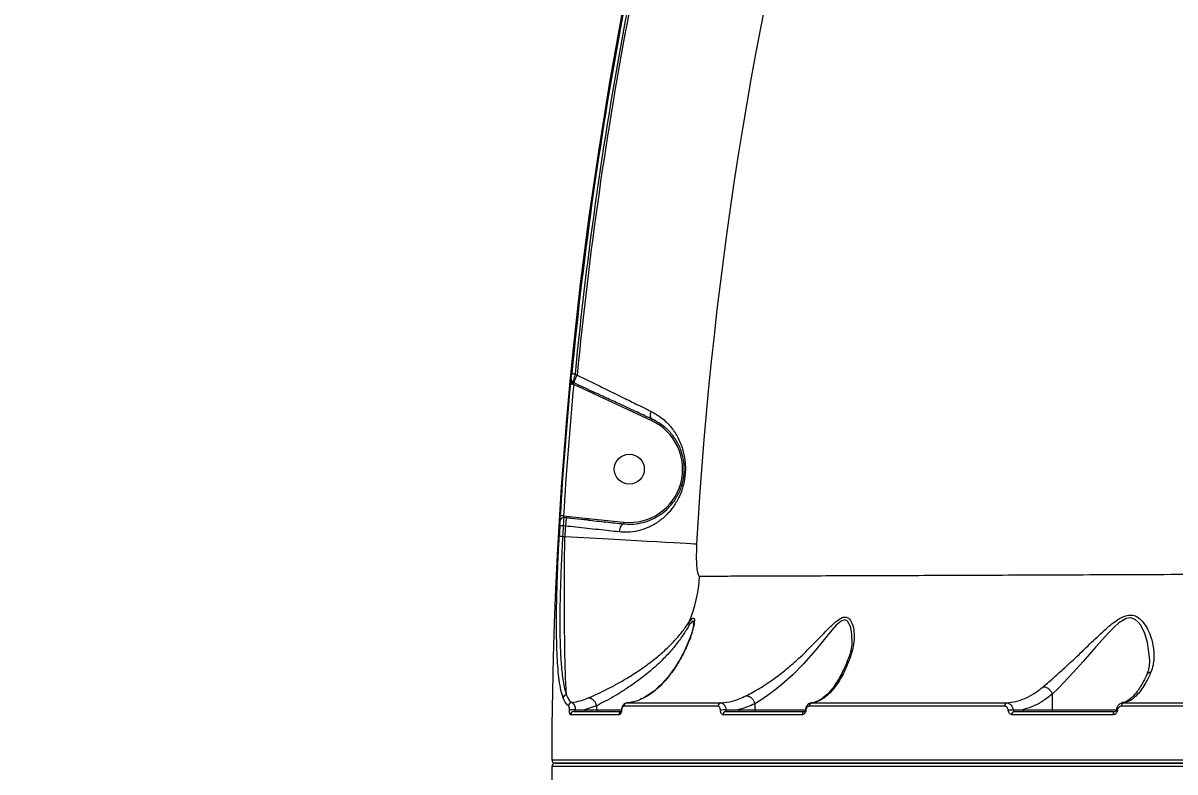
# Model space of a CAD drawing. Header units: millimetres. Extents: x -10374 to 11119, y -8221 to 9433.
# Drawn here: x 4694.7 to 5040.3, y 2818.7 to 3043.4 of the extents above; entities that cross this region are included whole.
import ezdxf

# ---------------------------------------------------------------- set-up
doc = ezdxf.new("R2010")
doc.units = ezdxf.units.MM
for name, color, linetype in [('DIKOM_ОБЪЕКТ', 7, 'Continuous'), ('DIKOM_РАЗМЕР_ЗОНА', 7, 'Continuous'), ('DIKOM_РАЗМЕР_ОБЪЕКТА', 7, 'Continuous')]:
    doc.layers.add(name, color=color, linetype=linetype)
doc.styles.add('style1', font='arial.ttf', dxfattribs={"width": 0.8})
doc.dimstyles.new('1-50', dxfattribs={"dimtxt": 300, "dimasz": 200, "dimexe": 100, "dimexo": 0, "dimgap": 100, "dimtad": 0, "dimdec": 0, "dimtxsty": 'style1', "dimcen": 0, "dimclrd": 7, "dimclre": 7, "dimadec": 1, "dimazin": 2, "dimtfac": 1, "dimtdec": 0, "dimtmove": 1, "dimatfit": 3, "dimfxl": 0, "dimlwd": 25, "dimlwe": 18, "dimarcsym": 0})

# ---------------------------------------------------------------- blocks, each defined once
blk = doc.blocks.new('*D15')
at = {"layer": 'Defpoints', "color": 0, "transparency": 16777216}
for p in [(-5227.87, 8308.78), (9119.43, -1150.4), (-5227.87, -1991.82)]:
    blk.add_point(p, dxfattribs=at)
at = {"layer": 'DIKOM_РАЗМЕР_ОБЪЕКТА', "color": 7, "lineweight": 18, "transparency": 16777216}
for p, q in [((-5227.87, -1991.82), (-5227.87, 8408.78)), ((9119.43, -1150.4), (9119.43, 8408.78))]:
    blk.add_line(p, q, dxfattribs=at)
at = {"layer": 'DIKOM_РАЗМЕР_ОБЪЕКТА', "color": 7, "lineweight": 25, "transparency": 16777216}
for p, q in [((-5027.87, 8308.78), (187.44, 8308.78)), ((8919.43, 8308.78), (1267.22, 8308.78))]:
    blk.add_line(p, q, dxfattribs=at)
at = {"layer": 'DIKOM_РАЗМЕР_ОБЪЕКТА', "color": 7, "transparency": 16777216}
for points in [[(-5027.87, 8342.11), (-5027.87, 8275.44), (-5227.87, 8308.78)], [(8919.43, 8342.11), (8919.43, 8275.44), (9119.43, 8308.78)]]:
    blk.add_solid(points, dxfattribs=at)
at = {"layer": 'DIKOM_РАЗМЕР_ОБЪЕКТА', "color": 0, "transparency": 16777216, "insert": (727.33, 8308.78), "char_height": 300, "attachment_point": 5, "style": 'style1'}
blk.add_mtext('14350', dxfattribs=at)
blk = doc.blocks.new('*D14')
at = {"layer": 'Defpoints', "color": 0, "transparency": 16777216}
for p in [(-7515.85, 9236.32), (11119.43, -1423.4), (-7515.85, -2401.58)]:
    blk.add_point(p, dxfattribs=at)
at = {"layer": 'DIKOM_РАЗМЕР_ЗОНА', "color": 7, "lineweight": 18, "transparency": 16777216}
for p, q in [((-7515.85, -2401.58), (-7515.85, 9336.32)), ((11119.43, -1423.4), (11119.43, 9336.32))]:
    blk.add_line(p, q, dxfattribs=at)
at = {"layer": 'DIKOM_РАЗМЕР_ЗОНА', "color": 7, "lineweight": 25, "transparency": 16777216}
for p, q in [((-7315.85, 9236.32), (77.56, 9236.32)), ((10919.43, 9236.32), (1157.34, 9236.32))]:
    blk.add_line(p, q, dxfattribs=at)
at = {"layer": 'DIKOM_РАЗМЕР_ЗОНА', "color": 7, "transparency": 16777216}
for points in [[(-7315.85, 9269.65), (-7315.85, 9202.98), (-7515.85, 9236.32)], [(10919.43, 9269.65), (10919.43, 9202.98), (11119.43, 9236.32)]]:
    blk.add_solid(points, dxfattribs=at)
at = {"layer": 'DIKOM_РАЗМЕР_ЗОНА', "color": 0, "transparency": 16777216, "insert": (617.45, 9236.32), "char_height": 300, "attachment_point": 5, "style": 'style1'}
blk.add_mtext('18650', dxfattribs=at)

msp = doc.modelspace()

# ---------------------------------------------------------------- linework, layer by layer
at = {"layer": 'DIKOM_ОБЪЕКТ', "color": 7, "linetype": 'Continuous', "lineweight": 15}
for p, q in [((4859.7, 2935.63), (4859.91, 2935.53)), ((4860.32, 2938.06), (4860.95, 2937.77)), ((4865.15, 2933.06), (4865.81, 2932.75)), ((4883.34, 2924.06), (4865.94, 2932.14)), ((4856.85, 2895.52), (4857.74, 2895.42)), ((4857.69, 2894.93), (4856.91, 2895.01)), ((4857.74, 2895.42), (4864.21, 2894.77)), ((4863.79, 2894.32), (4863.06, 2894.39)), ((4864.21, 2894.77), (4874.9, 2893.63)), ((4857.42, 2892.48), (4856.77, 2892.55)), ((4856.58, 2889.36), (4857.24, 2889.36)), ((5003.53, 2842.07), (5003.53, 2837.36)), ((4866.72, 2838.52), (4863.13, 2837.36)), ((4866.72, 2838.53), (4866.72, 2838.52)), ((4866.72, 2838.52), (4866.72, 2837.36)), ((4914.23, 2839.14), (4914.23, 2839.14)), ((4914.23, 2839.14), (4914.23, 2837.36)), ((4931.38, 2839.43), (4931.21, 2839.41)), ((5024.57, 2839.35), (5024.86, 2839.41)), ((4860.41, 2837.29), (4863.13, 2837.36)), ((4863.13, 2837.36), (4866.72, 2837.36)), ((4866.72, 2837.36), (4874.15, 2837.36)), ((4909.24, 2837.36), (4914.23, 2837.36)), ((4914.23, 2837.36), (4929.37, 2837.36)), ((4994.69, 2837.36), (5003.53, 2837.36)), ((5003.53, 2837.36), (5022.7, 2837.36))]:
    msp.add_line(p, q, dxfattribs=at)
at = {"layer": 'DIKOM_ОБЪЕКТ', "color": 7, "linetype": 'Continuous', "lineweight": 15, "flags": 128}
for points in [[(4860.32, 2938.06), (4860.13, 2938.08), (4859.95, 2938.1), (4859.78, 2938.11), (4859.63, 2938.13), (4859.5, 2938.14), (4859.41, 2938.15), (4859.35, 2938.15), (4859.32, 2938.16)], [(4859.93, 2934.98), (4859.74, 2935), (4859.55, 2935.01), (4859.39, 2935.03), (4859.24, 2935.04), (4859.11, 2935.06), (4859.02, 2935.06), (4858.96, 2935.07), (4858.93, 2935.07)], [(4859.8, 2935.3), (4859.64, 2935.34), (4859.49, 2935.38), (4859.35, 2935.44), (4859.23, 2935.51), (4859.13, 2935.58), (4859.06, 2935.66), (4859.02, 2935.74), (4859.01, 2935.82)], [(4859.91, 2935.53), (4859.96, 2935.63), (4860.04, 2935.8), (4860.14, 2936.02), (4860.27, 2936.3), (4860.42, 2936.63), (4860.59, 2936.99), (4860.77, 2937.37), (4860.95, 2937.77)], [(4883.55, 2924.51), (4883.35, 2924.64), (4883.19, 2924.84), (4883.07, 2925.09), (4882.99, 2925.39), (4882.96, 2925.74), (4882.98, 2926.11), (4883.05, 2926.5), (4883.16, 2926.9)], [(4883.34, 2924.06), (4883.38, 2924.14), (4883.42, 2924.23), (4883.46, 2924.31), (4883.49, 2924.38), (4883.51, 2924.43), (4883.53, 2924.47), (4883.55, 2924.5), (4883.55, 2924.51)], [(4857.69, 2894.93), (4857.67, 2894.82), (4857.65, 2894.64), (4857.63, 2894.39), (4857.6, 2894.08), (4857.56, 2893.73), (4857.52, 2893.33), (4857.47, 2892.91), (4857.42, 2892.48)], [(4857.74, 2895.42), (4857.73, 2895.33), (4857.72, 2895.25), (4857.71, 2895.17), (4857.7, 2895.1), (4857.7, 2895.04), (4857.69, 2894.99), (4857.69, 2894.95), (4857.69, 2894.93)], [(4864.21, 2894.77), (4864.2, 2894.68), (4864.19, 2894.58), (4864.18, 2894.5), (4864.18, 2894.42), (4864.17, 2894.36), (4864.16, 2894.31), (4864.16, 2894.29), (4864.16, 2894.28)], [(4874.9, 2893.63), (4874.89, 2893.54), (4874.88, 2893.44), (4874.87, 2893.36), (4874.86, 2893.28), (4874.86, 2893.22), (4874.85, 2893.18), (4874.85, 2893.15), (4874.85, 2893.14)], [(4856.77, 2892.55), (4856.58, 2892.56), (4856.4, 2892.57), (4856.23, 2892.58), (4856.08, 2892.59), (4855.95, 2892.6), (4855.86, 2892.6), (4855.8, 2892.61), (4855.77, 2892.61)], [(4874.85, 2893.14), (4874.65, 2893.11), (4874.44, 2892.99), (4874.24, 2892.77), (4874.05, 2892.47), (4873.88, 2892.1), (4873.75, 2891.67), (4873.64, 2891.2), (4873.57, 2890.71)], [(4856.58, 2889.36), (4856.39, 2889.37), (4856.21, 2889.38), (4856.04, 2889.39), (4855.89, 2889.39), (4855.77, 2889.4), (4855.67, 2889.41), (4855.61, 2889.41), (4855.59, 2889.41)], [(4857.24, 2889.36), (4861.05, 2889.14), (4864.83, 2888.93), (4868.53, 2888.72), (4872.14, 2888.52), (4875.6, 2888.32), (4878.9, 2888.14), (4882, 2887.96), (4884.88, 2887.8), (4887.5, 2887.65), (4889.85, 2887.52), (4891.9, 2887.4), (4893.64, 2887.3), (4895.04, 2887.23), (4896.1, 2887.17), (4896.8, 2887.13)], [(4943.38, 2858.6), (4943.35, 2860.14), (4942.95, 2862.34), (4942.12, 2863.89), (4941.26, 2864.29), (4940.19, 2863.95), (4938.72, 2862.73), (4937.35, 2861.23), (4935.98, 2859.56), (4932.54, 2855.36), (4928.83, 2851.13), (4925.72, 2847.95), (4922.47, 2844.99), (4920.28, 2843.21), (4918.11, 2841.6), (4916.08, 2840.25), (4914.23, 2839.14), (4914.23, 2839.14), (4914.23, 2839.14)], [(5032.65, 2852.5), (5032.7, 2853.18), (5032.12, 2857.54), (5031.32, 2860.23), (5030.07, 2862.72), (5029.33, 2863.68), (5028.44, 2864.45), (5027.13, 2864.92), (5025.65, 2864.71), (5023.54, 2863.44), (5021.99, 2862.07), (5020.5, 2860.54), (5016.64, 2856.23), (5012.82, 2851.85), (5009.81, 2848.54), (5006.87, 2845.43), (5005.14, 2843.68), (5003.53, 2842.08), (5003.52, 2842.08), (5003.52, 2842.08)], [(4929.39, 2837.25), (4929.39, 2837.25), (4929.39, 2837.25)], [(5021.81, 2835.86), (5021.83, 2836.06), (5021.86, 2836.24), (5021.92, 2836.42), (5021.99, 2836.57), (5022.08, 2836.69), (5022.18, 2836.78), (5022.3, 2836.84), (5022.41, 2836.86)]]:
    msp.add_lwpolyline(points, dxfattribs=at)
at = {"layer": 'DIKOM_ОБЪЕКТ', "color": 7, "linetype": 'Continuous', "lineweight": 15}
msp.add_circle((4876.6, 2909.55), 4.5, dxfattribs=at)
for centre, radius, start, end in [((6063.32, 2821.36), 1210, 149.04739, 179.95261), ((6063.32, 2821.36), 1168.37, 152.22698, 176.77302), ((6063.32, 2821.36), 1209.65, 169.24212, 174.45906), ((6063.32, 2821.36), 1208.65, 169.24212, 174.45906), ((6063.32, 2821.36), 1208, 169.23956, 174.47007), ((6063.32, 2821.36), 1209.75, 174.6062, 176.48258), ((6063.32, 2821.36), 1208.75, 174.6062, 176.48258), ((4860.12, 2936.53), 0.996, 175.195, 245.5014), ((4852.43, 2938.87), 8.2, 334.1794, 335.966), ((5226.75, 2764.81), 397.72, 155.0486, 155.1206), ((4876.6, 2909.55), 16, 263.9212, 65.0788), ((4856.81, 2894.02), 1, 84.0076, 175.7284), ((4831.66, 2495.06), 401.25, 86.3998, 86.5426), ((6063.32, 2821.36), 1209.65, 176.62316, 176.77479), ((6063.32, 2821.36), 1208.65, 176.62316, 176.77479), ((6063.32, 2821.36), 1208, 176.62463, 176.77302), ((4857.27, 2879.35), 40.44, 336.9508, 357.3254), ((4896.27, 2862.99), 1.87, 163.6525, 194.3959), ((4857.79, 2840.74), 1.02, 91.2875, 175.3835), ((4859.38, 2838.52), 1.01, 92.7853, 178.6652), ((4875.99, 2838.42), 0.977, 94.1028, 180.6245), ((4904.15, 2838.45), 0.951, 96.537, 182.4786), ((4931.51, 2838.48), 0.93, 99.1949, 184.2476), ((4990.13, 2838.54), 0.905, 106.3207, 187.5655), ((5025.19, 2838.57), 0.907, 111.5335, 189.1935), ((4859.74, 2834.27), 3.09, 77.5805, 110.5321), ((4859.95, 2835.86), 0.993, 90.3614, 179.7112), ((4863.59, 2837.31), 0.454, 173.6155, 261.7412), ((4867.17, 2837.31), 0.454, 173.6155, 261.7412), ((4874.53, 2835.87), 0.998, 113.2433, 180.1187), ((4905.19, 2832.73), 4.57, 84.7878, 105.5504), ((4905.66, 2835.92), 0.943, 93.9004, 182.9153), ((4909.69, 2837.31), 0.454, 173.6045, 261.7435), ((4914.68, 2837.31), 0.454, 173.6045, 261.7435), ((4929.46, 2835.93), 0.944, 104.1749, 183.9811), ((4929.58, 2837.41), 0.252, 220.5826, 266.4889), ((4991.77, 2829.87), 7.41, 90.0874, 101.2376), ((4992.29, 2836), 0.883, 103.2092, 188.5497), ((4995.14, 2837.31), 0.454, 173.6045, 261.7435), ((5003.98, 2837.31), 0.454, 173.61, 261.7423), ((5023.12, 2838.13), 0.977, 241.9826, 266.327), ((4854.33, 2822.36), 1, 179.9526, 270), ((4854.33, 2822.36), 1, 179.9595, 269.9893), ((4854.33, 2820.36), 1, 90, 180.0474), ((4854.33, 2820.36), 1, 90.0107, 180.0405), ((6063.32, 2821.36), 1210, 180.04739, 210.95261)]:
    msp.add_arc(centre, radius, start, end, dxfattribs=at)
for points, knots in [([(4859.12, 2936.62), (4859.13, 2936.66), (4859.15, 2936.74), (4859.2, 2937.06), (4859.25, 2937.48), (4859.29, 2937.87), (4859.32, 2938.1), (4859.32, 2938.16)], [0, 0, 0, 0, 0.224922, 0.449646, 0.680386, 0.92386, 1, 1, 1, 1]), ([(4858.93, 2935.07), (4858.94, 2935.15), (4858.96, 2935.41), (4858.99, 2935.65), (4859.01, 2935.82)], [0, 0, 0, 0, 0.288176, 1, 1, 1, 1]), ([(4859.01, 2935.82), (4859.02, 2935.94), (4859.05, 2936.19), (4859.09, 2936.49), (4859.11, 2936.57), (4859.12, 2936.62)], [0, 0, 0, 0, 0.298752, 0.649053, 1, 1, 1, 1]), ([(4860.32, 2938.06), (4860.3, 2937.97), (4860.21, 2937.61), (4860.07, 2937), (4859.9, 2936.33), (4859.77, 2935.83), (4859.73, 2935.69), (4859.7, 2935.63)], [0, 0, 0, 0, 0.074826, 0.315196, 0.545076, 0.771455, 1, 1, 1, 1]), ([(4859.7, 2935.63), (4859.71, 2935.61), (4859.71, 2935.6), (4859.72, 2935.54), (4859.75, 2935.45), (4859.79, 2935.35), (4859.8, 2935.3)], [0, 0, 0, 0, 0.261833, 0.321166, 0.671316, 1, 1, 1, 1]), ([(4859.8, 2935.3), (4859.83, 2935.22), (4859.87, 2935.12), (4859.91, 2935.01), (4859.93, 2934.98)], [0, 0, 0, 0, 0.705011, 1, 1, 1, 1]), ([(4859.91, 2935.53), (4861.72, 2934.67), (4863.8, 2933.69), (4865.88, 2932.72), (4866.15, 2932.59)], [0, 0, 0, 0, 0.870769, 1, 1, 1, 1]), ([(4865.94, 2932.14), (4865.67, 2932.27), (4863.66, 2933.2), (4861.66, 2934.16), (4859.93, 2934.98)], [0, 0, 0, 0, 0.134366, 1, 1, 1, 1]), ([(4860.95, 2937.77), (4863.18, 2936.67), (4867.71, 2934.46), (4873.59, 2931.59), (4878.8, 2929.04), (4881.63, 2927.65), (4883.16, 2926.9)], [0, 0, 0, 0, 0.28486, 0.577746, 0.771566, 1, 1, 1, 1]), ([(4883.55, 2924.51), (4882.06, 2925.2), (4879.05, 2926.6), (4874.52, 2928.71), (4870.2, 2930.71), (4867.5, 2931.96), (4866.15, 2932.59)], [0, 0, 0, 0, 0.279449, 0.563418, 0.780712, 1, 1, 1, 1]), ([(4883.16, 2926.9), (4884.26, 2926.27), (4886.46, 2925.01), (4889.07, 2922.38), (4891.17, 2919.31), (4892.6, 2915.91), (4893.28, 2912.78), (4893.45, 2910.24), (4893.39, 2907.78), (4892.97, 2905.23), (4892.24, 2902.84), (4891.24, 2900.52), (4889.77, 2898.07), (4887.66, 2895.62), (4885.14, 2893.54), (4882.31, 2891.97), (4879.26, 2890.97), (4876.36, 2890.53), (4874.41, 2890.66), (4873.57, 2890.71)], [0, 0, 0, 0, 0.07591, 0.151905, 0.228636, 0.305189, 0.36886, 0.401622, 0.434329, 0.490456, 0.528234, 0.566083, 0.630877, 0.695773, 0.764522, 0.833228, 0.893682, 0.954062, 1, 1, 1, 1]), ([(4874.85, 2893.14), (4875.63, 2893.09), (4877.44, 2892.97), (4880.11, 2893.35), (4882.9, 2894.2), (4885.51, 2895.55), (4887.82, 2897.34), (4889.75, 2899.44), (4891.1, 2901.55), (4892.01, 2903.57), (4892.68, 2905.62), (4893.14, 2908.26), (4893.1, 2910.43), (4892.86, 2912.59), (4892.29, 2914.99), (4890.95, 2917.92), (4889.01, 2920.57), (4886.6, 2922.85), (4884.57, 2923.96), (4883.55, 2924.51)], [0, 0, 0, 0, 0.046574, 0.108414, 0.170324, 0.240832, 0.311373, 0.376705, 0.441912, 0.478467, 0.514923, 0.567102, 0.618653, 0.627965, 0.689494, 0.766631, 0.843994, 0.922035, 1, 1, 1, 1]), ([(4855.77, 2892.61), (4855.78, 2892.78), (4855.8, 2893.12), (4855.81, 2893.57), (4855.82, 2893.91), (4855.82, 2894.05), (4855.81, 2894.09), (4855.81, 2894.09)], [0, 0, 0, 0, 0.240373, 0.480993, 0.721861, 0.962876, 1, 1, 1, 1]), ([(4855.81, 2894.09), (4855.81, 2894.1), (4855.8, 2894.13), (4855.8, 2894.28), (4855.81, 2894.62), (4855.83, 2895.07), (4855.85, 2895.41), (4855.85, 2895.58)], [0, 0, 0, 0, 0.037278, 0.278232, 0.518927, 0.759579, 1, 1, 1, 1]), ([(4856.91, 2895.01), (4856.91, 2895), (4856.91, 2894.94), (4856.91, 2894.71), (4856.88, 2894.14), (4856.83, 2893.39), (4856.79, 2892.83), (4856.77, 2892.55)], [0, 0, 0, 0, 0.03711, 0.277951, 0.518704, 0.759321, 1, 1, 1, 1]), ([(4856.85, 2895.52), (4856.85, 2895.46), (4856.86, 2895.34), (4856.87, 2895.19), (4856.89, 2895.08), (4856.9, 2895.03), (4856.91, 2895.01), (4856.91, 2895.01)], [0, 0, 0, 0, 0.240166, 0.481228, 0.722223, 0.962895, 1, 1, 1, 1]), ([(4864.16, 2894.28), (4863.83, 2894.31), (4862.17, 2894.48), (4860.01, 2894.69), (4858.19, 2894.88), (4857.69, 2894.93)], [0, 0, 0, 0, 0.153661, 0.7683, 1, 1, 1, 1]), ([(4864.16, 2894.28), (4865.98, 2894.08), (4869.64, 2893.69), (4873.1, 2893.32), (4874.85, 2893.14)], [0, 0, 0, 0, 0.495634, 1, 1, 1, 1]), ([(4873.57, 2890.71), (4871.51, 2890.94), (4867.33, 2891.39), (4861.81, 2892), (4858.48, 2892.36), (4857.42, 2892.48)], [0, 0, 0, 0, 0.39848, 0.808513, 1, 1, 1, 1]), ([(4856.78, 2840.82), (4856.54, 2841.56), (4856.07, 2843.03), (4855.57, 2846.06), (4855.2, 2849.52), (4854.95, 2853.33), (4854.8, 2857.59), (4854.74, 2862.26), (4854.77, 2867.27), (4854.87, 2872.56), (4855.05, 2878.07), (4855.28, 2883.7), (4855.48, 2887.51), (4855.59, 2889.41)], [0, 0, 0, 0, 0.10097, 0.201938, 0.290336, 0.379023, 0.467427, 0.556113, 0.645094, 0.733782, 0.82243, 0.911356, 1, 1, 1, 1]), ([(4856.58, 2889.36), (4856.44, 2886.6), (4856.21, 2882.42), (4856, 2876.95), (4855.83, 2871.59), (4855.75, 2866.45), (4855.75, 2861.65), (4855.82, 2857.13), (4855.99, 2853.04), (4856.28, 2849.49), (4856.6, 2846.68), (4857.06, 2843.92), (4857.53, 2842.48), (4857.77, 2841.76)], [0, 0, 0, 0, 0.131224, 0.198787, 0.266354, 0.397571, 0.465159, 0.532747, 0.663478, 0.730815, 0.798152, 0.898247, 1, 1, 1, 1]), ([(4857.77, 2841.76), (4857.71, 2842.5), (4857.6, 2843.99), (4857.47, 2847.04), (4857.36, 2850.48), (4857.28, 2854.21), (4857.21, 2858.37), (4857.17, 2862.93), (4857.14, 2867.81), (4857.14, 2872.96), (4857.15, 2878.31), (4857.19, 2883.8), (4857.23, 2887.51), (4857.24, 2889.36)], [0, 0, 0, 0, 0.103373, 0.206748, 0.294607, 0.382732, 0.47059, 0.558748, 0.647176, 0.735332, 0.823467, 0.911866, 1, 1, 1, 1]), ([(4896.8, 2887.13), (4896.76, 2886.05), (4896.66, 2883.92), (4896.73, 2881.06), (4896.95, 2878.87), (4897.28, 2877.64), (4897.55, 2877.51), (4897.67, 2877.46)], [0, 0, 0, 0, 0.218001, 0.433233, 0.64379, 0.851433, 1, 1, 1, 1]), ([(4897.67, 2877.46), (4898.93, 2877.46), (4901.48, 2877.47), (4906.8, 2877.49), (4913.2, 2877.51), (4920.75, 2877.54), (4929.4, 2877.57), (4939.12, 2877.6), (4949.93, 2877.64), (4961.78, 2877.68), (4974.63, 2877.73), (4988.42, 2877.78), (5003.08, 2877.84), (5018.58, 2877.91), (5034.91, 2877.97), (5052.03, 2878.05), (5069.88, 2878.13), (5088.36, 2878.22), (5107.4, 2878.31), (5126.95, 2878.41), (5146.98, 2878.52), (5167.47, 2878.64), (5188.32, 2878.76), (5209.44, 2878.89), (5230.73, 2879.03), (5252.15, 2879.18), (5273.67, 2879.34), (5295.23, 2879.51), (5316.77, 2879.69), (5338.18, 2879.88), (5359.37, 2880.08), (5378.7, 2880.28), (5396.24, 2880.47), (5406.71, 2880.59), (5411.94, 2880.65)], [0, 0, 0, 0, 0.031557, 0.063213, 0.09492, 0.126627, 0.158283, 0.189839, 0.221397, 0.253054, 0.284762, 0.31647, 0.348127, 0.379685, 0.411265, 0.442944, 0.474674, 0.506404, 0.538084, 0.569664, 0.601295, 0.633025, 0.664806, 0.696588, 0.728318, 0.75995, 0.791659, 0.823468, 0.855327, 0.887186, 0.918995, 0.950705, 0.975352, 1, 1, 1, 1]), ([(5000.78, 2844.27), (5001.35, 2844.75), (5002.49, 2845.73), (5004.8, 2847.74), (5007.66, 2850.31), (5011.34, 2853.74), (5015.33, 2857.62), (5018.77, 2860.89), (5021.37, 2863.12), (5023.31, 2864.56), (5025.32, 2865.64), (5027.3, 2865.89), (5029.15, 2865.31), (5030.85, 2863.72), (5032.27, 2861.42), (5033.45, 2858.34), (5034.14, 2854.72), (5034.01, 2851.25), (5033.35, 2849.32), (5033.12, 2848.62)], [0, 0, 0, 0, 0.044775, 0.089581, 0.16096, 0.232447, 0.323854, 0.415208, 0.450596, 0.485929, 0.532941, 0.566423, 0.599803, 0.653092, 0.710811, 0.768672, 0.859286, 0.949792, 1, 1, 1, 1]), ([(4864.39, 2840.94), (4864.64, 2841.04), (4865.64, 2841.48), (4867.68, 2842.41), (4870.58, 2843.84), (4873.64, 2845.5), (4877.11, 2847.53), (4880.87, 2850), (4884.52, 2852.76), (4887.63, 2855.49), (4890.32, 2858.18), (4892.69, 2861.01), (4893.89, 2862.68), (4894.48, 2863.51)], [0, 0, 0, 0, 0.027593, 0.11218, 0.196825, 0.280738, 0.364704, 0.478247, 0.591908, 0.688653, 0.785417, 0.892862, 1, 1, 1, 1]), ([(4894.46, 2862.52), (4893.91, 2861.62), (4892.8, 2859.83), (4890.63, 2856.83), (4888.17, 2853.97), (4885.31, 2851.07), (4881.95, 2848.15), (4878.48, 2845.52), (4875.28, 2843.35), (4872.45, 2841.63), (4869.77, 2840.03), (4867.89, 2839.27), (4866.94, 2838.53), (4866.72, 2838.53), (4866.72, 2838.53)], [0, 0, 0, 0, 0.107511, 0.215373, 0.313731, 0.412061, 0.526781, 0.641364, 0.724828, 0.808221, 0.890897, 0.973491, 0.999988, 1, 1, 1, 1]), ([(4895.89, 2863.2), (4895.89, 2863.29), (4895.91, 2863.71), (4895.76, 2864.08), (4895.3, 2863.87), (4894.77, 2863.02), (4894.46, 2862.52)], [0, 0, 0, 0, 0.07238, 0.345, 0.615919, 1, 1, 1, 1]), ([(4894.48, 2863.51), (4894.83, 2863.98), (4895.42, 2864.79), (4895.95, 2864.99), (4896.14, 2864.5), (4896.13, 2863.66), (4895.92, 2862.12), (4895.44, 2860.63), (4895.1, 2859.54)], [0, 0, 0, 0, 0.191459, 0.331245, 0.470488, 0.583573, 0.696939, 1, 1, 1, 1]), ([(4895.91, 2863.2), (4895.91, 2863.16), (4895.91, 2863.06), (4895.86, 2862.61), (4895.72, 2861.89), (4895.44, 2860.83), (4895.16, 2859.9), (4894.92, 2859.32), (4894.88, 2859.21)], [0, 0, 0, 0, 0.10855, 0.260387, 0.446362, 0.671471, 0.942248, 1, 1, 1, 1]), ([(4911.59, 2841.51), (4911.66, 2841.54), (4912.3, 2841.87), (4913.64, 2842.58), (4915.77, 2843.81), (4918.08, 2845.3), (4920.88, 2847.26), (4924.07, 2849.76), (4927.83, 2853.05), (4931.64, 2856.81), (4934.73, 2860.04), (4936.98, 2862.34), (4938.57, 2863.82), (4940.08, 2864.92), (4941.44, 2865.3), (4942.62, 2864.83), (4943.49, 2863.39), (4944, 2861.32), (4944.11, 2858.93), (4943.88, 2856.37), (4943.37, 2854.61), (4943.11, 2853.73)], [0, 0, 0, 0, 0.00563, 0.050812, 0.096013, 0.14387, 0.191766, 0.263315, 0.334976, 0.427089, 0.519181, 0.559021, 0.598783, 0.643819, 0.679928, 0.716071, 0.769123, 0.823722, 0.878455, 0.939227, 1, 1, 1, 1]), ([(4895.1, 2859.54), (4895.04, 2859.38), (4894.43, 2857.75), (4893.2, 2854.89), (4891.33, 2851.4), (4889.36, 2848.45), (4886.9, 2845.41), (4883.92, 2842.6), (4880.41, 2840.44), (4877.72, 2839.59), (4876.23, 2839.43), (4875.92, 2839.39)], [0, 0, 0, 0, 0.011521, 0.116998, 0.222981, 0.329241, 0.435104, 0.608326, 0.782004, 0.955283, 1, 1, 1, 1]), ([(4894.89, 2859.17), (4894.62, 2858.46), (4894.02, 2856.92), (4893, 2854.74), (4891.81, 2852.51), (4890.47, 2850.31), (4889.01, 2848.21), (4887.45, 2846.27), (4885.81, 2844.54), (4884.1, 2843.01), (4882.33, 2841.74), (4880.91, 2840.87), (4880.09, 2840.54), (4879.87, 2840.45)], [0, 0, 0, 0, 0.063983, 0.140494, 0.222887, 0.312693, 0.412523, 0.512116, 0.617688, 0.726959, 0.839843, 0.95738, 1, 1, 1, 1]), ([(4895.1, 2859.54), (4895.08, 2859.52), (4894.98, 2859.41), (4894.94, 2859.27), (4894.91, 2859.16)], [0, 0, 0, 0, 0.207256, 1, 1, 1, 1]), ([(4943.4, 2858.6), (4943.4, 2858.21), (4943.4, 2857.1), (4943.09, 2855.25), (4942.76, 2853.77), (4942.44, 2853.04), (4942.44, 2853.02)], [0, 0, 0, 0, 0.215415, 0.605649, 0.993743, 1, 1, 1, 1]), ([(4943.11, 2853.73), (4942.75, 2852.74), (4941.76, 2850.04), (4939.92, 2846.41), (4937.91, 2843.53), (4936.1, 2841.68), (4934.56, 2840.51), (4932.98, 2839.7), (4931.9, 2839.5), (4931.36, 2839.4)], [0, 0, 0, 0, 0.112803, 0.307378, 0.506235, 0.62803, 0.749829, 0.874914, 1, 1, 1, 1]), ([(4942.39, 2853), (4942.3, 2852.74), (4941.9, 2851.62), (4941.14, 2849.85), (4940.09, 2847.71), (4938.98, 2845.79), (4937.82, 2844.09), (4936.62, 2842.64), (4935.41, 2841.44), (4934.2, 2840.52), (4933.09, 2839.88), (4932.43, 2839.68), (4932.13, 2839.58)], [0, 0, 0, 0, 0.031034, 0.132289, 0.23591, 0.341987, 0.450456, 0.561105, 0.673629, 0.787867, 0.905261, 1, 1, 1, 1]), ([(4943.11, 2853.73), (4943.08, 2853.71), (4942.84, 2853.59), (4942.55, 2853.36), (4942.46, 2853.08), (4942.43, 2852.99)], [0, 0, 0, 0, 0.101503, 0.70184, 1, 1, 1, 1]), ([(5032.71, 2852.49), (5032.68, 2851.82), (5032.62, 2850.47), (5032.28, 2848.89), (5031.89, 2848.03), (5031.76, 2847.75)], [0, 0, 0, 0, 0.403004, 0.804779, 1, 1, 1, 1]), ([(5033.12, 2848.62), (5032.63, 2847.56), (5031.78, 2845.67), (5030.42, 2843.53), (5028.91, 2841.63), (5027.05, 2840.02), (5025.59, 2839.61), (5024.86, 2839.41)], [0, 0, 0, 0, 0.202268, 0.356405, 0.511993, 0.753249, 1, 1, 1, 1]), ([(5033.12, 2848.62), (5033.09, 2848.62), (5032.83, 2848.57), (5032.38, 2848.39), (5031.96, 2848.06), (5031.87, 2847.8), (5031.85, 2847.73)], [0, 0, 0, 0, 0.043948, 0.440715, 0.852108, 1, 1, 1, 1]), ([(5031.8, 2847.75), (5031.75, 2847.63), (5031.39, 2846.78), (5030.68, 2845.43), (5029.68, 2843.74), (5028.65, 2842.33), (5027.62, 2841.21), (5026.63, 2840.37), (5025.69, 2839.81), (5024.99, 2839.53), (5024.63, 2839.5), (5024.53, 2839.49)], [0, 0, 0, 0, 0.020957, 0.150023, 0.280012, 0.410745, 0.542088, 0.67415, 0.80782, 0.945682, 1, 1, 1, 1]), ([(4857.77, 2841.76), (4858, 2841.22), (4858.47, 2840.14), (4859.04, 2839.73), (4859.33, 2839.53)], [0, 0, 0, 0, 0.496483, 1, 1, 1, 1]), ([(4904.04, 2839.4), (4905.21, 2839.53), (4907.77, 2839.82), (4910.24, 2840.91), (4911.59, 2841.51)], [0, 0, 0, 0, 0.457447, 1, 1, 1, 1]), ([(4911.59, 2841.51), (4911.62, 2841.51), (4911.83, 2841.54), (4912.29, 2841.5), (4912.93, 2841.2), (4913.53, 2840.66), (4914, 2839.95), (4914.16, 2839.41), (4914.23, 2839.14)], [0, 0, 0, 0, 0.031949, 0.204844, 0.403625, 0.602363, 0.801136, 1, 1, 1, 1]), ([(4989.88, 2839.41), (4989.91, 2839.41), (4990.83, 2839.48), (4992.64, 2839.79), (4995.35, 2840.71), (4998.11, 2842.14), (4999.89, 2843.55), (5000.78, 2844.27)], [0, 0, 0, 0, 0.0089, 0.241785, 0.477279, 0.736826, 1, 1, 1, 1]), ([(5003.53, 2842.07), (5002.58, 2841.32), (5000.69, 2839.83), (4997.71, 2838.26), (4995.67, 2837.65), (4994.69, 2837.36)], [0, 0, 0, 0, 0.33721, 0.679135, 1, 1, 1, 1]), ([(5000.78, 2844.27), (5000.82, 2844.27), (5000.98, 2844.27), (5001.37, 2844.21), (5001.98, 2843.97), (5002.64, 2843.47), (5003.2, 2842.82), (5003.42, 2842.32), (5003.52, 2842.08)], [0, 0, 0, 0, 0.035036, 0.155261, 0.366447, 0.5776, 0.78887, 1, 1, 1, 1]), ([(5003.52, 2842.08), (5003.53, 2842.07), (5003.53, 2842.07), (5003.53, 2842.07), (5003.53, 2842.07)], [0, 0, 0, 0, 0.676939, 1, 1, 1, 1]), ([(4858.37, 2838.55), (4858.08, 2838.75), (4857.49, 2839.17), (4857.02, 2840.27), (4856.78, 2840.82)], [0, 0, 0, 0, 0.496488, 1, 1, 1, 1]), ([(4858.66, 2837.16), (4858.65, 2837.31), (4858.64, 2837.62), (4858.59, 2838.03), (4858.5, 2838.41), (4858.42, 2838.5), (4858.37, 2838.55)], [0, 0, 0, 0, 0.184915, 0.368678, 0.650092, 1, 1, 1, 1]), ([(4859.33, 2839.53), (4860.18, 2839.67), (4861.89, 2839.95), (4863.55, 2840.61), (4864.39, 2840.94)], [0, 0, 0, 0, 0.497865, 1, 1, 1, 1]), ([(4859.33, 2839.53), (4859.49, 2839.46), (4859.79, 2839.33), (4860.12, 2838.7), (4860.33, 2838.02), (4860.38, 2837.54), (4860.41, 2837.29)], [0, 0, 0, 0, 0.331202, 0.607773, 0.79833, 1, 1, 1, 1]), ([(4864.39, 2840.94), (4864.42, 2840.94), (4864.53, 2840.93), (4864.86, 2840.88), (4865.38, 2840.67), (4865.98, 2840.15), (4866.48, 2839.42), (4866.64, 2838.84), (4866.72, 2838.53)], [0, 0, 0, 0, 0.034324, 0.106115, 0.32207, 0.538043, 0.753983, 1, 1, 1, 1]), ([(4875.83, 2839.36), (4875.78, 2839.36), (4875.5, 2839.38), (4875.06, 2839.11), (4874.62, 2838.63), (4874.36, 2838.02), (4874.24, 2837.45), (4874.24, 2837.16), (4874.24, 2837.09)], [0, 0, 0, 0, 0.058101, 0.287335, 0.509793, 0.769302, 0.945046, 1, 1, 1, 1]), ([(4875.01, 2838.41), (4874.88, 2838.37), (4874.69, 2838.32), (4874.46, 2837.96), (4874.35, 2837.63), (4874.3, 2837.35), (4874.29, 2837.2), (4874.28, 2837.17)], [0, 0, 0, 0, 0.445608, 0.66234, 0.836412, 0.965702, 1, 1, 1, 1]), ([(4903.2, 2838.41), (4900.47, 2838.41), (4895, 2838.41), (4887.65, 2838.41), (4880.88, 2838.41), (4876.97, 2838.41), (4875.01, 2838.41)], [0, 0, 0, 0, 0.249097, 0.498194, 0.749097, 1, 1, 1, 1]), ([(4875.92, 2839.39), (4877.86, 2839.39), (4881.73, 2839.39), (4888.46, 2839.39), (4895.81, 2839.4), (4901.3, 2839.4), (4904.04, 2839.4)], [0, 0, 0, 0, 0.249097, 0.498194, 0.749097, 1, 1, 1, 1]), ([(4903.96, 2837.13), (4903.94, 2837.29), (4903.9, 2837.61), (4903.75, 2838), (4903.54, 2838.29), (4903.34, 2838.4), (4903.23, 2838.41), (4903.2, 2838.41)], [0, 0, 0, 0, 0.221123, 0.441913, 0.674554, 0.925131, 1, 1, 1, 1]), ([(4904.04, 2839.4), (4904.1, 2839.39), (4904.33, 2839.38), (4904.73, 2839.2), (4905.15, 2838.73), (4905.47, 2838.07), (4905.56, 2837.54), (4905.6, 2837.28)], [0, 0, 0, 0, 0.073512, 0.319794, 0.550692, 0.773337, 1, 1, 1, 1]), ([(4914.23, 2839.14), (4912.78, 2838.51), (4911.13, 2837.8), (4909.44, 2837.4), (4909.24, 2837.36)], [0, 0, 0, 0, 0.878582, 1, 1, 1, 1]), ([(4931.4, 2839.38), (4931.33, 2839.38), (4931.01, 2839.41), (4930.47, 2839.18), (4929.9, 2838.68), (4929.51, 2838), (4929.44, 2837.48), (4929.41, 2837.25)], [0, 0, 0, 0, 0.068933, 0.31168, 0.552404, 0.799972, 1, 1, 1, 1]), ([(4930.58, 2838.41), (4930.44, 2838.39), (4930.17, 2838.34), (4929.86, 2838.03), (4929.65, 2837.64), (4929.6, 2837.32), (4929.57, 2837.16)], [0, 0, 0, 0, 0.329192, 0.579828, 0.788626, 1, 1, 1, 1]), ([(4989.23, 2838.42), (4983.88, 2838.42), (4973.18, 2838.42), (4958.13, 2838.41), (4943.78, 2838.41), (4934.98, 2838.41), (4930.58, 2838.41)], [0, 0, 0, 0, 0.248595, 0.49719, 0.748595, 1, 1, 1, 1]), ([(4931.36, 2839.4), (4935.7, 2839.4), (4944.38, 2839.4), (4958.62, 2839.4), (4973.68, 2839.4), (4984.48, 2839.4), (4989.88, 2839.41)], [0, 0, 0, 0, 0.248595, 0.49719, 0.748595, 1, 1, 1, 1]), ([(4990.33, 2837.14), (4990.3, 2837.3), (4990.24, 2837.63), (4990, 2838.04), (4989.68, 2838.32), (4989.41, 2838.41), (4989.26, 2838.42), (4989.23, 2838.42)], [0, 0, 0, 0, 0.237794, 0.475481, 0.713713, 0.952016, 1, 1, 1, 1]), ([(4989.88, 2839.41), (4989.92, 2839.4), (4990.17, 2839.4), (4990.64, 2839.25), (4991.18, 2838.78), (4991.6, 2838.1), (4991.71, 2837.55), (4991.76, 2837.28)], [0, 0, 0, 0, 0.047995, 0.286189, 0.524313, 0.76217, 1, 1, 1, 1]), ([(5024.57, 2839.36), (5024.35, 2839.32), (5023.88, 2839.22), (5023.28, 2838.72), (5022.82, 2838.05), (5022.73, 2837.51), (5022.68, 2837.26)], [0, 0, 0, 0, 0.216931, 0.486572, 0.758138, 1, 1, 1, 1]), ([(5024.29, 2838.42), (5024.15, 2838.4), (5023.86, 2838.37), (5023.48, 2838.1), (5023.2, 2837.7), (5023.09, 2837.36), (5023.07, 2837.17), (5023.06, 2837.15)], [0, 0, 0, 0, 0.248675, 0.497442, 0.7389, 0.970303, 1, 1, 1, 1]), ([(5105.02, 2838.43), (5101.77, 2838.43), (5092.25, 2838.43), (5076.79, 2838.43), (5058.78, 2838.42), (5041.2, 2838.42), (5029.93, 2838.42), (5024.29, 2838.42)], [0, 0, 0, 0, 0.114454, 0.334765, 0.555076, 0.777538, 1, 1, 1, 1]), ([(5024.86, 2839.41), (5030.42, 2839.41), (5041.56, 2839.41), (5059.04, 2839.41), (5077.05, 2839.42), (5092.6, 2839.42), (5102.15, 2839.42), (5105.4, 2839.42)], [0, 0, 0, 0, 0.220311, 0.440621, 0.663083, 0.885545, 1, 1, 1, 1]), ([(4858.96, 2835.87), (4858.95, 2835.87), (4858.9, 2835.87), (4858.81, 2836), (4858.73, 2836.33), (4858.67, 2836.73), (4858.66, 2837.02), (4858.66, 2837.16)], [0, 0, 0, 0, 0.063934, 0.388628, 0.645643, 0.822455, 1, 1, 1, 1]), ([(4873.53, 2835.87), (4873.33, 2835.87), (4872.31, 2835.87), (4869.78, 2835.87), (4866.26, 2835.87), (4862.25, 2835.87), (4860.14, 2835.87), (4858.96, 2835.87)], [0, 0, 0, 0, 0.032166, 0.160835, 0.418396, 0.675957, 1, 1, 1, 1]), ([(4860.41, 2837.29), (4860.4, 2837.26), (4860.39, 2837.2), (4860.35, 2837.11), (4860.28, 2837), (4860.15, 2836.9), (4860.03, 2836.86), (4859.96, 2836.86), (4859.95, 2836.86)], [0, 0, 0, 0, 0.072561, 0.122791, 0.278916, 0.548992, 0.924708, 1, 1, 1, 1]), ([(4859.95, 2836.86), (4860.83, 2836.86), (4862.61, 2836.86), (4866.01, 2836.86), (4869.88, 2836.86), (4872.95, 2836.86), (4874.48, 2836.86)], [0, 0, 0, 0, 0.249314, 0.498628, 0.749314, 1, 1, 1, 1]), ([(4874.28, 2837.17), (4874.28, 2837.14), (4874.27, 2836.98), (4874.21, 2836.69), (4874.09, 2836.34), (4873.86, 2835.96), (4873.66, 2835.9), (4873.53, 2835.87)], [0, 0, 0, 0, 0.034907, 0.161939, 0.336197, 0.559141, 1, 1, 1, 1]), ([(4874.23, 2837.23), (4874.23, 2837.2), (4874.23, 2837.12), (4874.2, 2836.99), (4874.17, 2836.84), (4874.11, 2836.73), (4874.11, 2836.72), (4874.1, 2836.72)], [0, 0, 0, 0, 0.067357, 0.213794, 0.40784, 0.673214, 1, 1, 1, 1]), ([(4904.72, 2835.87), (4904.69, 2835.87), (4904.58, 2835.88), (4904.39, 2835.98), (4904.18, 2836.26), (4904.03, 2836.65), (4903.98, 2836.97), (4903.96, 2837.13)], [0, 0, 0, 0, 0.073344, 0.322549, 0.555068, 0.777413, 1, 1, 1, 1]), ([(4928.52, 2835.87), (4928.14, 2835.87), (4926.24, 2835.87), (4921.1, 2835.87), (4913.36, 2835.87), (4907.6, 2835.87), (4904.72, 2835.87)], [0, 0, 0, 0, 0.044143, 0.220721, 0.610016, 1, 1, 1, 1]), ([(4905.6, 2837.28), (4906.58, 2837.29), (4907.8, 2837.31), (4909, 2837.35), (4909.24, 2837.36)], [0, 0, 0, 0, 0.805872, 1, 1, 1, 1]), ([(4905.6, 2837.28), (4905.6, 2837.23), (4905.6, 2837.17), (4905.6, 2837.08), (4905.6, 2836.98), (4905.6, 2836.89), (4905.6, 2836.86), (4905.6, 2836.86), (4905.6, 2836.86)], [0, 0, 0, 0, 0.159953, 0.186212, 0.396179, 0.639791, 0.917281, 1, 1, 1, 1]), ([(4905.6, 2836.86), (4909.29, 2836.86), (4916.69, 2836.86), (4925.12, 2836.86), (4929.34, 2836.86)], [0, 0, 0, 0, 0.499272, 1, 1, 1, 1]), ([(4929.57, 2837.16), (4929.54, 2836.99), (4929.48, 2836.66), (4929.25, 2836.25), (4928.95, 2835.96), (4928.68, 2835.87), (4928.54, 2835.87), (4928.52, 2835.87)], [0, 0, 0, 0, 0.214706, 0.425938, 0.681678, 0.964145, 1, 1, 1, 1]), ([(4929.39, 2837.25), (4929.39, 2837.23), (4929.38, 2837.16), (4929.35, 2837.04), (4929.3, 2836.92), (4929.25, 2836.84), (4929.24, 2836.83), (4929.23, 2836.83)], [0, 0, 0, 0, 0.06601, 0.234165, 0.431363, 0.685251, 1, 1, 1, 1]), ([(4991.42, 2835.87), (4991.39, 2835.87), (4991.24, 2835.87), (4990.97, 2835.96), (4990.66, 2836.24), (4990.42, 2836.65), (4990.36, 2836.97), (4990.33, 2837.14)], [0, 0, 0, 0, 0.048928, 0.287111, 0.525004, 0.762471, 1, 1, 1, 1]), ([(5021.81, 2835.86), (5021.28, 2835.86), (5018.61, 2835.87), (5012.1, 2835.86), (5002.41, 2835.86), (4995.09, 2835.87), (4991.42, 2835.87)], [0, 0, 0, 0, 0.050769, 0.253855, 0.626699, 1, 1, 1, 1]), ([(4991.76, 2837.28), (4992.61, 2837.3), (4993.59, 2837.31), (4994.56, 2837.35), (4994.69, 2837.36)], [0, 0, 0, 0, 0.864947, 1, 1, 1, 1]), ([(4991.76, 2837.28), (4991.77, 2837.23), (4991.79, 2837.12), (4991.86, 2836.98), (4991.95, 2836.89), (4992.04, 2836.86), (4992.08, 2836.86), (4992.09, 2836.86)], [0, 0, 0, 0, 0.236852, 0.474638, 0.712537, 0.951041, 1, 1, 1, 1]), ([(4992.09, 2836.86), (4996.99, 2836.86), (5006.81, 2836.86), (5017.21, 2836.86), (5022.41, 2836.86)], [0, 0, 0, 0, 0.49945, 1, 1, 1, 1]), ([(5023.06, 2837.15), (5023.02, 2836.97), (5022.94, 2836.61), (5022.64, 2836.19), (5022.25, 2835.92), (5021.96, 2835.88), (5021.81, 2835.86)], [0, 0, 0, 0, 0.2591, 0.502157, 0.751094, 1, 1, 1, 1]), ([(5022.66, 2837.27), (5022.66, 2837.24), (5022.65, 2837.16), (5022.61, 2837.04), (5022.54, 2836.93), (5022.46, 2836.87), (5022.43, 2836.86), (5022.42, 2836.86), (5022.41, 2836.86)], [0, 0, 0, 0, 0.074883, 0.217374, 0.363773, 0.573548, 0.836243, 1, 1, 1, 1]), ([(4853.33, 2822.36), (4853.38, 2822.36), (4853.53, 2822.36), (4854.84, 2822.36), (4857.58, 2822.36), (4861.64, 2822.36), (4867.05, 2822.36), (4873.83, 2822.36), (4881.83, 2822.36), (4891, 2822.36), (4901.24, 2822.36), (4912.74, 2822.36), (4925.5, 2822.36), (4939.5, 2822.36), (4954.45, 2822.36), (4970.26, 2822.36), (4986.85, 2822.36), (5004.49, 2822.36), (5023.16, 2822.36), (5042.81, 2822.36), (5062.78, 2822.36), (5082.96, 2822.36), (5103.23, 2822.36), (5124.18, 2822.36), (5145.75, 2822.36), (5167.9, 2822.36), (5190.44, 2822.36), (5213.31, 2822.36), (5236.44, 2822.36), (5259.91, 2822.36), (5283.65, 2822.36), (5307.58, 2822.36), (5331.17, 2822.36), (5354.36, 2822.36), (5377.08, 2822.36), (5399.69, 2822.36), (5422.12, 2822.36), (5444.27, 2822.36), (5464.42, 2822.36), (5476.93, 2822.36), (5482.46, 2822.36)], [0, 0, 0, 0, 0.015651, 0.042167, 0.068704, 0.09522, 0.122506, 0.149814, 0.177101, 0.203617, 0.230153, 0.256669, 0.283955, 0.311263, 0.33855, 0.365066, 0.391602, 0.418118, 0.445404, 0.472713, 0.499999, 0.52556, 0.55114, 0.576701, 0.602949, 0.629218, 0.655467, 0.681983, 0.708519, 0.735035, 0.762321, 0.78963, 0.816916, 0.843432, 0.869969, 0.896485, 0.923771, 0.951079, 0.978366, 1, 1, 1, 1]), ([(4854.33, 2821.36), (4854.38, 2821.36), (4854.53, 2821.36), (4855.87, 2821.36), (4858.68, 2821.36), (4862.82, 2821.36), (4868.24, 2821.36), (4874.92, 2821.36), (4882.84, 2821.36), (4892.03, 2821.36), (4902.45, 2821.36), (4914.04, 2821.36), (4926.76, 2821.36), (4940.54, 2821.36), (4955.35, 2821.36), (4971.2, 2821.36), (4988.02, 2821.36), (5005.77, 2821.36), (5024.35, 2821.36), (5043.68, 2821.36), (5063.71, 2821.36), (5084.42, 2821.36), (5105.76, 2821.36), (5127.66, 2821.36), (5150.01, 2821.36), (5172.71, 2821.36), (5195.7, 2821.36), (5218.94, 2821.36), (5242.39, 2821.36), (5265.97, 2821.36), (5289.57, 2821.36), (5313.09, 2821.36), (5334.97, 2821.36), (5355.19, 2821.36), (5373.79, 2821.36), (5392.19, 2821.36), (5410.54, 2821.36), (5428.81, 2821.36), (5446.94, 2821.36), (5464.73, 2821.36), (5476.22, 2821.36), (5481.96, 2821.36)], [0, 0, 0, 0, 0.015652, 0.042489, 0.069411, 0.096375, 0.12334, 0.150262, 0.177099, 0.203936, 0.230857, 0.257822, 0.284787, 0.311708, 0.338545, 0.365383, 0.392304, 0.419269, 0.446234, 0.473155, 0.499992, 0.526829, 0.553751, 0.580716, 0.607681, 0.634602, 0.661439, 0.688276, 0.715198, 0.742163, 0.769128, 0.796049, 0.822886, 0.844632, 0.8664, 0.888169, 0.909915, 0.932424, 0.954957, 0.977491, 1, 1, 1, 1]), ([(5481.96, 2821.36), (5476.44, 2821.36), (5464.08, 2821.36), (5444.2, 2821.36), (5422.42, 2821.36), (5400.13, 2821.36), (5377.44, 2821.36), (5354.46, 2821.36), (5331.26, 2821.36), (5307.87, 2821.36), (5284.34, 2821.36), (5260.73, 2821.36), (5237.17, 2821.36), (5213.75, 2821.36), (5190.84, 2821.36), (5168.48, 2821.36), (5146.67, 2821.36), (5125.21, 2821.36), (5104.17, 2821.36), (5083.65, 2821.36), (5063.47, 2821.36), (5043.68, 2821.36), (5024.35, 2821.36), (5005.77, 2821.36), (4988.02, 2821.36), (4971.2, 2821.36), (4955.35, 2821.36), (4940.54, 2821.36), (4926.76, 2821.36), (4914.04, 2821.36), (4902.45, 2821.36), (4892.03, 2821.36), (4883.43, 2821.36), (4876.39, 2821.36), (4870.69, 2821.36), (4865.81, 2821.36), (4861.72, 2821.36), (4858.48, 2821.36), (4856.14, 2821.36), (4854.64, 2821.36), (4854.43, 2821.36), (4854.33, 2821.36)], [0, 0, 0, 0, 0.021635, 0.048472, 0.075394, 0.102359, 0.129323, 0.156245, 0.183082, 0.209919, 0.236841, 0.263805, 0.29077, 0.317692, 0.344529, 0.370377, 0.3963, 0.422262, 0.448224, 0.474147, 0.499995, 0.526832, 0.553754, 0.580718, 0.607683, 0.634604, 0.661441, 0.688278, 0.7152, 0.742165, 0.769129, 0.796051, 0.822888, 0.844633, 0.866402, 0.88817, 0.909915, 0.932424, 0.954958, 0.977491, 1, 1, 1, 1]), ([(5482.46, 2820.36), (5478.46, 2820.36), (5467.63, 2820.36), (5449.4, 2820.36), (5427.68, 2820.36), (5405.43, 2820.36), (5382.77, 2820.36), (5359.8, 2820.36), (5336.6, 2820.36), (5313.19, 2820.36), (5289.61, 2820.36), (5265.95, 2820.36), (5242.32, 2820.36), (5218.81, 2820.36), (5195.52, 2820.36), (5172.47, 2820.36), (5149.72, 2820.36), (5127.31, 2820.36), (5105.36, 2820.36), (5083.97, 2820.36), (5063.21, 2820.36), (5043.13, 2820.36), (5023.75, 2820.36), (5005.13, 2820.36), (4987.34, 2820.36), (4970.47, 2820.36), (4954.59, 2820.36), (4939.74, 2820.36), (4925.93, 2820.36), (4913.18, 2820.36), (4901.56, 2820.36), (4891.12, 2820.35), (4882.34, 2820.36), (4875.04, 2820.36), (4869.03, 2820.36), (4863.96, 2820.36), (4859.85, 2820.36), (4856.73, 2820.36), (4854.61, 2820.36), (4853.52, 2820.36), (4853.38, 2820.36), (4853.33, 2820.36)], [0, 0, 0, 0, 0.015653, 0.04249, 0.069412, 0.096376, 0.123341, 0.150263, 0.1771, 0.203937, 0.230859, 0.257823, 0.284788, 0.31171, 0.338547, 0.365384, 0.392306, 0.41927, 0.446235, 0.473157, 0.499994, 0.526831, 0.553753, 0.580717, 0.607682, 0.634604, 0.661441, 0.688278, 0.715199, 0.742164, 0.769129, 0.79605, 0.822887, 0.845967, 0.869168, 0.892397, 0.915626, 0.938828, 0.961588, 0.984348, 1, 1, 1, 1])]:
    msp.add_open_spline(points, degree=3, knots=knots, dxfattribs=at)

# ---------------------------------------------------------------- dimensions: what is measured, and where the dimension line sits
at = {"layer": 'DIKOM_РАЗМЕР_ЗОНА'}
dim = msp.add_linear_dim(base=(-7515.85, 9236.32), p1=(11119.43, -1423.4), p2=(-7515.85, -2401.58), angle=180, text='18650', dimstyle='1-50', override={"dimscale": 1, "dimtix": 0, "dimtofl": 1, "dimtmove": 1, "dimatfit": 3}, dxfattribs=at)
dim.commit()
dim.dimension.update_dxf_attribs({"geometry": '*D14', "text_midpoint": (617.45, 9236.32), "dimtype": 160})
at = {"layer": 'DIKOM_РАЗМЕР_ОБЪЕКТА'}
dim = msp.add_linear_dim(base=(-5227.87, 8308.78), p1=(9119.43, -1150.4), p2=(-5227.87, -1991.82), angle=180, text='14350', dimstyle='1-50', override={"dimscale": 1, "dimtix": 0, "dimtofl": 1, "dimtmove": 1, "dimatfit": 3}, dxfattribs=at)
dim.commit()
dim.dimension.update_dxf_attribs({"geometry": '*D15', "text_midpoint": (727.33, 8308.78), "dimtype": 160})

doc.saveas('drawing.dxf')
